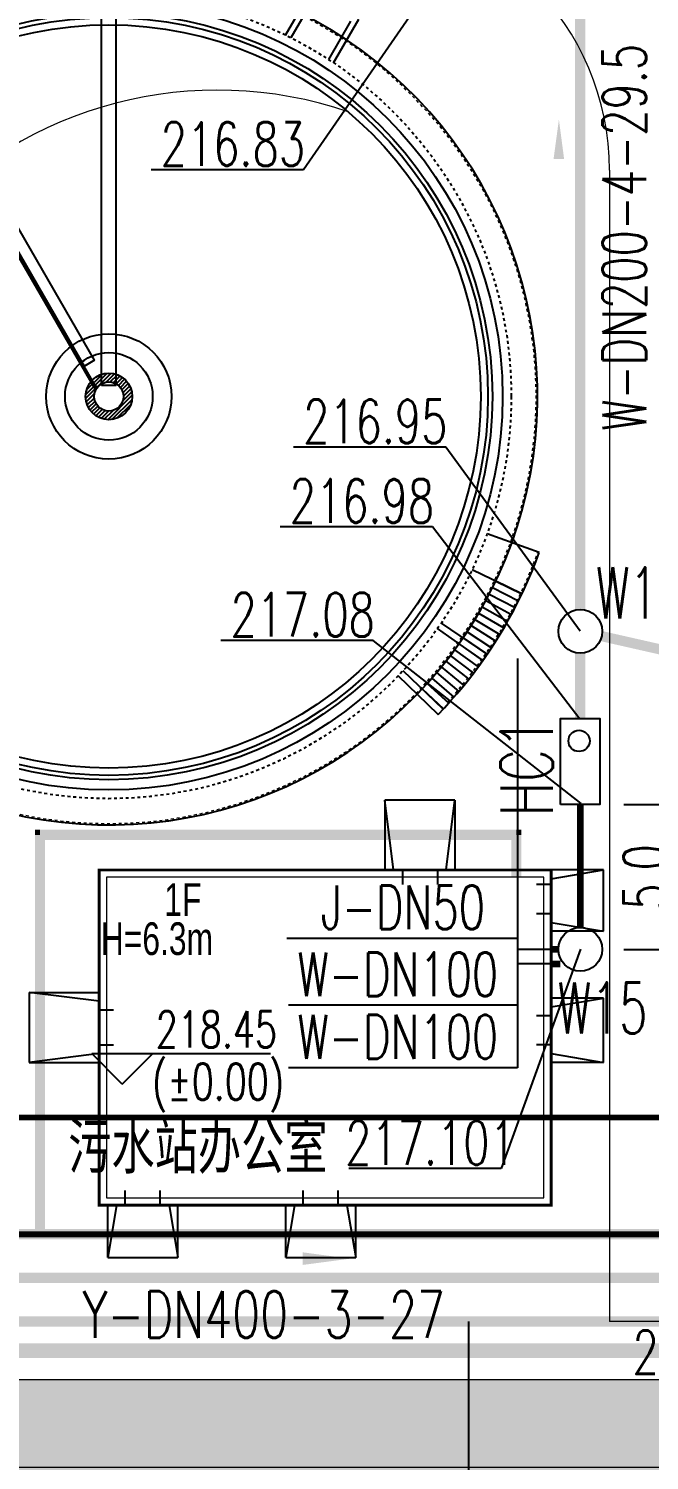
# Model space of a CAD drawing. Header units: metres. Extents: x 497246 to 997717, y 2998582 to 5998198.
# Drawn here: x 497618.5 to 497639.78, y 2998905.07 to 2998954.19 of the extents above; entities that cross this region are included whole.
import ezdxf
from ezdxf.enums import TextEntityAlignment as Align

# ---------------------------------------------------------------- set-up
doc = ezdxf.new("R2010")
doc.units = ezdxf.units.M
doc.header["$LTSCALE"] = 1000
for name, pattern in [('ACAD_ISO05W100', [34, 24, -3, 0.5, -3, 0.5, -3]), ('CENTER2', [1.125, 0.75, -0.125, 0.125, -0.125]), ('CONTINOUS', [0]), ('DASH', [0.35, 0.25, -0.1]), ('DASHED', [19.05, 12.7, -6.35]), ('DOTE', [2.42, 2, -0.2, 0.02, -0.2]), ('HIDDEN', [0.375, 0.25, -0.125]), ('L2', [5, 3, -2]), ('PHANTOM2', [31.75, 15.875, -3.175, 3.175, -3.175, 3.175, -3.175]), ('虚线', [2, 1, -1])]:
    doc.linetypes.add(name, pattern=pattern)
doc.layers.get('0').update_dxf_attribs({"linetype": 'CONTINUOUS'})
doc.layers.get('Defpoints').update_dxf_attribs({"linetype": 'CONTINUOUS'})
for name, color, linetype, lineweight in [('2', 6, '虚线', 18), ('A01设备', 5, 'CONTINUOUS', 25), ('中心线', 1, 'CENTER2', 15), ('细线', 7, 'CONTINUOUS', 18), ('道路', 4, 'CONTINUOUS', 15)]:
    doc.layers.add(name, color=color, linetype=linetype, lineweight=lineweight)
for name, color, linetype in [('BEAM', 4, 'DASHED'), ('P15', 8, 'CONTINUOUS'), ('PIPE-污水', 2, 'CONTINUOUS'), ('PIPE-消防', 1, 'CONTINUOUS'), ('PIPE-给水', 3, 'CONTINUOUS'), ('PIPE-雨水', 4, 'CONTINUOUS'), ('PUB_TEXT', 7, 'CONTINUOUS'), ('STAIR', 2, 'CONTINUOUS'), ('TEXT_污水', 7, 'CONTINUOUS'), ('TWT_DIM', 3, 'CONTINUOUS'), ('WELL_污水', 2, 'CONTINUOUS'), ('围墙', 6, 'FENCELINE2'), ('图例层', 7, 'CONTINUOUS'), ('建筑', 7, 'CONTINUOUS'), ('建筑门坡散水', 9, 'CONTINUOUS'), ('挡墙护坡', 5, 'CONTINUOUS'), ('文字', 255, 'CONTINUOUS'), ('新建建筑', 2, 'CONTINUOUS'), ('污水标注', 211, 'CONTINUOUS'), ('红线', 1, 'PHANTOM2')]:
    doc.layers.add(name, color=color, linetype=linetype)
doc.layers.add('建筑轴线', color=1, linetype='DOTE', lineweight=15, plot=False)
doc.styles.add('_TCH_DIM', font='SIMPLEX', dxfattribs={"bigfont": 'GBCBIG'})
doc.styles.add('_TCH_DIM_T3', font='SIMPLEX', dxfattribs={"width": 0.705882, "bigfont": 'GBCBIG'})
doc.styles.add('_TWT_WELL', font='SIMPLEX', dxfattribs={"width": 0.8, "height": 3.5, "bigfont": 'HZTXT'})
doc.styles.add('HZTXT', font='txt', dxfattribs={"width": 0.7, "bigfont": 'HZTXT'})
doc.styles.add('TG_LINETYPE', font='SIMPLEX', dxfattribs={"width": 0.8, "height": 3, "bigfont": 'HZTXT'})
doc.styles.add('亨利项目总图布置_2022_8_8_t3--03$0$亨利项目总图布置_2022_8_8_t3--02$0$CEC', font='ARIALN.TTF')
doc.linetypes.add('FENCELINE2', pattern='A,6.35,-2.54,[132,ltypeshp.shx,S=2.54,R=0,X=-2.54,Y=0],-2.54,25.4', length=36.83)
doc.linetypes.add('TG_J', pattern='A,2,-0.3,["J",TG_LINETYPE,S=0.1,R=0,X=-0.23,Y=-0.15],0', length=2.3)
doc.linetypes.add('TG_QS', pattern='A,3,-0.6,["QS",TG_LINETYPE,S=0.1,R=0,X=-0.52,Y=-0.15],0', length=3.6)
doc.linetypes.add('TG_W', pattern='A,2,-0.3,["W",TG_LINETYPE,S=0.1,R=0,X=-0.23,Y=-0.15],0', length=2.3)
doc.linetypes.add('TG_X', pattern='A,3,-0.3,["X",TG_LINETYPE,S=0.1,R=0,X=-0.23,Y=-0.15],0', length=3.3)
doc.linetypes.add('TG_Y', pattern='A,2,-0.3,["Y",TG_LINETYPE,S=0.1,R=0,X=-0.23,Y=-0.15],0', length=2.3)
doc.dimstyles.new('_TWT_ARCH&&1', dxfattribs={"dimtxt": 1.4875, "dimasz": 0.5, "dimexe": 1.25, "dimexo": 1.5, "dimgap": 0.63125, "dimtad": 1, "dimdec": 1, "dimzin": 0, "dimdsep": 46, "dimtxsty": '_TCH_DIM_T3', "dimblk": 'ARCHTICK', "dimcen": 0.09, "dimclrt": 7, "dimazin": 2, "dimtfac": 1, "dimtdec": 1, "dimtix": 1, "dimtmove": 2, "dimatfit": 3, "dimfxl": 1, "dimtolj": 1, "dimtzin": 0, "dimarcsym": 0})

# ---------------------------------------------------------------- blocks, each defined once
blk = doc.blocks.new('45YFBNCETWHJ5')
at = {"linetype": 'CONTINOUS'}
h = blk.add_hatch(dxfattribs=at)
h.set_pattern_fill('ANSI31', color=4, scale=30)
h.set_pattern_definition([(45, (-131135.35, 2342580.08), (-67.351921, 67.351921), [])])
h.paths.add_polyline_path([(995929, 210478, 1), (997529, 210478, 1)])
h.paths.add_polyline_path([(997229, 210478, -1), (996229, 210478, -1)], flags=16)
for p, q in [((1002790, 222876), (1003656, 224376)), ((1003730, 224103), (1002969, 222786)), ((1004268, 222037), (1005029, 223353)), ((1004436, 221926), (1005302, 223426)), ((1010895, 203711), (1009948, 204164))]:
    blk.add_line(p, q, dxfattribs=at)
for radius in [13500, 13150, 13000]:
    blk.add_circle((996729, 210478), radius, dxfattribs=at)
at = {"color": 3, "linetype": 'CONTINOUS'}
blk.add_circle((996729, 210478), 12750, dxfattribs=at)
for radius, start, end in [(14700, 180, 125.2813), (15700, 320.1625, 340.0478)]:
    blk.add_arc((996729, 210478), radius, start, end)
at = {"layer": '2', "ltscale": 0.06}
for radius, start, end in [(14650, 179.8045, 125.3434), (15650, 317.9257, 340.0478)]:
    blk.add_arc((996729, 210478), radius, start, end, dxfattribs=at)
at = {"layer": 'A01设备', "color": 7}
for radius in [2150, 1502, 800, 500]:
    blk.add_circle((996729, 210478), radius, dxfattribs=at)
at = {"layer": 'BEAM', "linetype": 'L2'}
for p, q in [((1011486, 205121), (1009700, 205769)), ((1010895, 203711), (1009181, 204530)), ((1009548, 201414), (1007997, 202511)), ((1009700, 201633), (1008130, 202703)), ((1008192, 199748), (1006826, 201068)), ((1008018, 199568), (1006652, 200888))]:
    blk.add_line(p, q, dxfattribs=at)
at = {"layer": 'P15', "color": 3}
for p, q in [((996479, 210861), (996479, 226359)), ((996979, 210861), (996979, 226359)), ((996242, 211721), (989087, 224114)), ((996206, 210835), (988654, 223864)), ((996249, 210860), (988697, 223889)), ((995896, 211521), (988740, 223914)), ((996242, 211721), (995896, 211521)), ((996479, 210861), (996979, 210861))]:
    blk.add_line(p, q, dxfattribs=at)
blk.add_lwpolyline([(996285, 210838), (996285, 210838, -1.001688), (996207, 210793, -0.997061)], format="xyb", close=True, dxfattribs=at)
blk.add_lwpolyline([(996268, 210828), (996268, 210828, -1.001688), (996225, 210803, -0.996633), (996268, 210828, -1.994026)], format="xyb", dxfattribs=at)
at = {"layer": 'P15', "linetype": 'HIDDEN', "ltscale": 0.2}
blk.add_circle((996729, 210478), 13800, dxfattribs=at)
at = {"layer": 'STAIR', "color": 2, "linetype": 'CONTINOUS'}
for p, q in [((1009883, 203918), (1010778, 203471)), ((1009993, 204142), (1010895, 203711)), ((1009653, 203475), (1010532, 202998)), ((1009770, 203695), (1010657, 203234)), ((1009408, 203040), (1010270, 202534)), ((1009532, 203256), (1010403, 202765)), ((1009013, 202404), (1009848, 201855)), ((1009148, 202614), (1009993, 202079)), ((1009280, 202826), (1010134, 202305)), ((1008731, 201991), (1009548, 201414)), ((1008874, 202196), (1009700, 201633)), ((1008283, 201391), (1009069, 200773)), ((1008436, 201589), (1009233, 200984)), ((1008585, 201789), (1009392, 201198)), ((1007968, 201004), (1008733, 200359)), ((1008127, 201196), (1008903, 200565)), ((1007471, 200444), (1008202, 199761)), ((1007640, 200628), (1008382, 199958)), ((1007806, 200815), (1008559, 200157)), ((1007299, 200263), (1008018, 199568))]:
    blk.add_line(p, q, dxfattribs=at)
for radius in [14690, 15690]:
    blk.add_arc((996737, 210473), radius, 315.9699, 334.4699, dxfattribs=at)
at = {"layer": '中心线', "ltscale": 0.02}
blk.add_line((996246, 210815), (988676, 223877), dxfattribs=at)
blk = doc.blocks.new('_ArchTick')
at = {"color": 0, "linetype": 'ByBlock', "const_width": 0.4}
blk.add_lwpolyline([(-0.5, -0.5), (0.5, 0.5)], dxfattribs=at)
blk = doc.blocks.new('*D519')
at = {"layer": 'Defpoints', "color": 0, "transparency": 16777216}
for p in [(497637.415, 2998927.573), (497641.015, 2998927.573), (497637.415, 2998922.603)]:
    blk.add_point(p, dxfattribs=at)
at = {"layer": 'TWT_DIM', "color": 0, "lineweight": -2, "transparency": 16777216}
for p, q in [((497638.915, 2998927.573), (497642.265, 2998927.573)), ((497641.015, 2998922.603), (497641.015, 2998927.573)), ((497638.915, 2998922.603), (497642.265, 2998922.603))]:
    blk.add_line(p, q, dxfattribs=at)
at = {"layer": 'TWT_DIM', "color": 0, "lineweight": -2, "transparency": 16777216, "xscale": 0.5, "yscale": 0.5, "zscale": 0.5}
for p, rotation in [((497641.015, 2998927.573), 90), ((497641.015, 2998922.603), 270)]:
    blk.add_blockref('_ArchTick', p, dxfattribs=dict(at, rotation=rotation))
at = {"layer": 'TWT_DIM', "color": 7, "transparency": 16777216, "insert": (497639.64, 2998925.088), "char_height": 1.4875, "attachment_point": 5, "rotation": 90, "style": '_TCH_DIM_T3'}
blk.add_mtext('\\A1;5.0', dxfattribs=at)
blk = doc.blocks.new('$TwtSys$00000187')
blk.add_circle((0, 0), 0.5)

msp = doc.modelspace()

# ---------------------------------------------------------------- hatches: boundary and pattern name
at = {"layer": 'PIPE-给水', "linetype": 'TG_J'}
for points in [[(497618.892, 2998926.529), (497618.892, 2998926.704), (497618.717, 2998926.704)], [(497618.892, 2998926.529), (497618.717, 2998926.529), (497618.717, 2998926.704)], [(497635.225, 2998926.529), (497635.4, 2998926.529), (497635.4, 2998926.704)], [(497635.225, 2998926.529), (497635.225, 2998926.704), (497635.4, 2998926.704)]]:
    msp.add_hatch(color=80, dxfattribs=at).paths.add_polyline_path(points)
at = {"layer": '挡墙护坡', "linetype": 'Continuous'}
h = msp.add_hatch(dxfattribs=at)
h.set_pattern_fill('ANSI33', color=256, style=0)
h.set_pattern_definition([(45, (-861.717, 0), (-2.2450640303, 2.2450640303), []), (45, (-859.472, 0), (-2.2450640303, 2.2450640303), [1.5875, -0.79375])])
edge = h.paths.add_edge_path()
edge.add_line((497928.516, 2998901.333), (497928.516, 2998904.333))
edge.add_line((497928.516, 2998904.333), (497677.906, 2998904.333))
edge.add_line((497677.906, 2998904.333), (497652.906, 2998907.833))
edge.add_line((497652.906, 2998907.833), (497585.758, 2998907.833))
edge.add_line((497585.758, 2998907.833), (497584.114, 2998907.908))
edge.add_line((497584.114, 2998907.908), (497583.086, 2998908.033))
edge.add_arc((497585.689, 2998924.833), 17, 179.9914, 261.1919, ccw=False)
edge.add_line((497568.689, 2998924.835), (497568.608, 2998970.517))
edge.add_line((497568.608, 2998970.517), (497565.063, 2998995.51))
edge.add_line((497565.063, 2998995.51), (497564.955, 2999056.413))
edge.add_line((497564.955, 2999056.413), (497561.955, 2999056.408))
edge.add_line((497561.955, 2999056.408), (497562.064, 2998995.296))
edge.add_line((497562.064, 2998995.296), (497565.608, 2998970.302))
edge.add_line((497565.608, 2998970.302), (497565.689, 2998924.833))
edge.add_arc((497585.689, 2998924.833), 20, 180.0001, 261.3369)
edge.add_line((497582.677, 2998905.061), (497583.864, 2998904.916))
edge.add_line((497583.864, 2998904.916), (497585.689, 2998904.833))
edge.add_line((497585.689, 2998904.833), (497652.697, 2998904.833))
edge.add_line((497652.697, 2998904.833), (497677.697, 2998901.333))
edge.add_line((497677.697, 2998901.333), (497928.516, 2998901.333))

# ---------------------------------------------------------------- linework, layer by layer
at = {"layer": 'PIPE-污水', "color": 0, "linetype": 'TG_W', "ltscale": 0.005}
for points, const_width in [([(497637.415, 2998934.266), (497637.415, 2998962.305)], 0.35), ([(497637.415, 2998930.523), (497637.415, 2998932.766)], 0.35), ([(497637.415, 2998923.353), (497637.415, 2998927.573)], 0.225), ([(497636.415, 2998922.603), (497636.665, 2998922.603)], 0.225), ([(497636.415, 2998922.103), (497636.735, 2998922.103)], 0.225)]:
    msp.add_lwpolyline(points, dxfattribs=dict(at, const_width=const_width))
at = {"layer": 'PIPE-污水', "color": 0, "linetype": 'TG_W', "ltscale": 0.0025, "const_width": 0.35}
msp.add_lwpolyline([(497648.489, 2998931.004), (497638.146, 2998933.35)], dxfattribs=at)
at = {"layer": 'PIPE-污水', "linetype": 'Continuous'}
msp.add_lwpolyline([(497636.74, 2998927.573), (497636.74, 2998930.523), (497638.09, 2998930.523), (497638.09, 2998927.573)], close=True, dxfattribs=at)
msp.add_circle((497637.375, 2998929.755), 0.364, dxfattribs=at)
at = {"layer": 'PIPE-消防', "color": 70, "linetype": 'TG_X', "ltscale": 700}
for p, q in [((497635.264, 2998932.582), (497635.264, 2998918.54)), ((497635.264, 2998922.98), (497627.357, 2998922.975)), ((497636.415, 2998922.603), (497635.264, 2998922.603)), ((497636.415, 2998922.103), (497635.264, 2998922.103)), ((497635.264, 2998920.688), (497627.413, 2998920.688)), ((497635.264, 2998918.54), (497627.413, 2998918.54))]:
    msp.add_line(p, q, dxfattribs=at)
at = {"layer": 'PIPE-消防', "color": 70, "linetype": 'ByBlock'}
msp.add_line((497633.581, 2998909.833), (497633.581, 2998896.16), dxfattribs=at)
at = {"layer": 'PIPE-给水', "color": 80, "linetype": 'TG_J', "ltscale": 0.004, "const_width": 0.35}
for points in [[(497635.225, 2998926.529), (497618.892, 2998926.529)], [(497618.892, 2998926.529), (497618.892, 2998912.833)], [(497635.225, 2998925.076), (497635.225, 2998926.529)], [(497602.482, 2998912.833), (497618.892, 2998912.833)], [(497618.892, 2998912.833), (497686.915, 2998912.833)], [(497587.812, 2998909.833), (497653.046, 2998909.833)]]:
    msp.add_lwpolyline(points, dxfattribs=at)
at = {"layer": 'PIPE-给水', "color": 113, "linetype": 'TG_QS', "ltscale": 0.0025, "const_width": 0.35}
msp.add_lwpolyline([(497561.92, 2998906.495), (497655.247, 2998906.495)], dxfattribs=at)
at = {"layer": 'PIPE-雨水', "color": 70, "linetype": 'ByBlock'}
msp.add_lwpolyline([(497625.038, 2998911.997, 0, 0, 0), (497629.521, 2998911.991, 0, 0.432, 0), (497627.901, 2998911.993, 0, 0, 0)], format="xyseb", dxfattribs=at)
at = {"layer": 'PIPE-雨水', "color": 0, "linetype": 'TG_Y', "ltscale": 0.005, "const_width": 0.35}
msp.add_lwpolyline([(497614.968, 2998911.333), (497640.501, 2998911.333)], dxfattribs=at)
at = {"layer": '围墙', "ltscale": 0.3, "const_width": 0.5, "flags": 128}
msp.add_lwpolyline([(497929.516, 2998905.333), (497677.976, 2998905.333), (497652.976, 2998908.833), (497585.781, 2998908.833), (497584.198, 2998908.905), (497583.224, 2998909.024, -0.369647), (497569.689, 2998924.836), (497569.608, 2998970.588), (497566.063, 2998995.582), (497565.953, 2999057.415)], format="xyb", dxfattribs=at)
at = {"layer": '图例层', "color": 11, "linetype": 'DASH', "ltscale": 20, "const_width": 0.2, "flags": 128}
msp.add_lwpolyline([(497987.67, 2998913.333), (497678.533, 2998913.333), (497653.533, 2998916.833), (497587.065, 2998916.833)], dxfattribs=at)
at = {"layer": '图例层', "color": 1, "linetype": 'DASHED', "ltscale": 0.5, "const_width": 0.2}
msp.add_lwpolyline([(497990.959, 2998909.326), (497678.255, 2998909.326), (497653.255, 2998912.826), (497586.547, 2998912.826)], dxfattribs=at)
at = {"layer": '建筑', "linetype": 'Continuous', "const_width": 0.1}
msp.add_lwpolyline([(497620.915, 2998913.826), (497636.415, 2998913.826), (497636.415, 2998925.326), (497620.915, 2998925.326)], close=True, dxfattribs=at)
at = {"layer": '建筑轴线', "ltscale": 3}
msp.add_lwpolyline([(497621.165, 2998914.076), (497636.165, 2998914.076), (497636.165, 2998925.076), (497621.165, 2998925.076)], close=True, dxfattribs=at)
at = {"layer": '建筑轴线', "ltscale": 0.003}
msp.add_lwpolyline([(497621.165, 2998914.076), (497636.165, 2998914.076), (497636.165, 2998925.076), (497621.165, 2998925.076)], close=True, dxfattribs=at)
at = {"layer": '建筑门坡散水', "linetype": 'Continuous'}
for p, q in [((497633.115, 2998927.726), (497630.715, 2998927.726)), ((497630.715, 2998927.726), (497630.715, 2998925.326)), ((497631.015, 2998925.326), (497630.715, 2998927.726)), ((497632.815, 2998925.326), (497633.115, 2998927.726)), ((497633.115, 2998927.726), (497633.115, 2998925.326)), ((497631.315, 2998925.326), (497631.315, 2998924.826)), ((497632.515, 2998925.326), (497632.515, 2998924.826)), ((497638.215, 2998925.326), (497636.415, 2998925.326)), ((497636.415, 2998925.026), (497638.215, 2998925.326)), ((497638.215, 2998923.226), (497638.215, 2998925.326)), ((497636.415, 2998924.826), (497635.915, 2998924.826)), ((497636.415, 2998923.826), (497635.915, 2998923.826)), ((497636.415, 2998923.526), (497638.215, 2998923.226)), ((497638.215, 2998923.226), (497636.415, 2998923.226)), ((497618.515, 2998921.126), (497618.515, 2998918.726)), ((497618.515, 2998921.126), (497620.915, 2998921.126)), ((497620.915, 2998920.826), (497618.515, 2998921.126)), ((497638.215, 2998920.926), (497636.415, 2998920.926)), ((497636.415, 2998920.626), (497638.215, 2998920.926)), ((497638.215, 2998918.726), (497638.215, 2998920.926)), ((497620.915, 2998920.526), (497621.415, 2998920.526)), ((497636.415, 2998920.326), (497635.915, 2998920.326)), ((497620.915, 2998919.026), (497618.515, 2998918.726)), ((497620.915, 2998919.326), (497621.415, 2998919.326)), ((497636.415, 2998919.326), (497635.915, 2998919.326)), ((497636.415, 2998919.026), (497638.215, 2998918.726)), ((497618.515, 2998918.726), (497620.915, 2998918.726)), ((497638.215, 2998918.726), (497636.415, 2998918.726)), ((497621.815, 2998913.826), (497621.815, 2998914.326)), ((497623.015, 2998913.826), (497623.015, 2998914.326)), ((497627.915, 2998913.826), (497627.915, 2998914.326)), ((497629.115, 2998913.826), (497629.115, 2998914.326)), ((497621.215, 2998912.026), (497621.215, 2998913.826)), ((497621.515, 2998913.826), (497621.215, 2998912.026)), ((497623.315, 2998913.826), (497623.615, 2998912.026)), ((497623.615, 2998912.026), (497623.615, 2998913.826)), ((497627.315, 2998912.026), (497627.315, 2998913.826)), ((497627.615, 2998913.826), (497627.315, 2998912.026)), ((497629.415, 2998913.826), (497629.715, 2998912.026)), ((497629.715, 2998912.026), (497629.715, 2998913.826)), ((497621.215, 2998912.026), (497623.615, 2998912.026)), ((497627.315, 2998912.026), (497629.715, 2998912.026))]:
    msp.add_line(p, q, dxfattribs=at)
at = {"layer": '挡墙护坡', "lineweight": 0, "ltscale": 0.2}
msp.add_lwpolyline([(497928.516, 2998901.333), (497928.516, 2998904.333), (497677.906, 2998904.333), (497652.906, 2998907.833), (497585.758, 2998907.833), (497584.114, 2998907.908), (497583.086, 2998908.033, -0.369914), (497568.689, 2998924.835), (497568.608, 2998970.517), (497565.063, 2998995.51), (497564.955, 2999056.413), (497561.955, 2999056.408), (497562.064, 2998995.296), (497565.608, 2998970.302), (497565.689, 2998924.833, 0.37059), (497582.677, 2998905.061), (497583.864, 2998904.916), (497585.689, 2998904.833), (497652.697, 2998904.833), (497677.697, 2998901.333)], format="xyb", close=True, dxfattribs=at)
at = {"layer": '文字', "color": 0}
for p, q in [((497621.712, 2998917.983), (497620.662, 2998919.033)), ((497620.662, 2998919.033), (497626.792, 2998919.033)), ((497621.712, 2998917.983), (497622.762, 2998919.033))]:
    msp.add_line(p, q, dxfattribs=at)
at = {"layer": '新建建筑', "linetype": 'Continuous', "const_width": 0.1}
msp.add_lwpolyline([(497620.915, 2998913.826), (497636.415, 2998913.826), (497636.415, 2998925.326), (497620.915, 2998925.326)], close=True, dxfattribs=at)
at = {"layer": '污水标注', "color": 201, "linetype": 'Continuous', "ltscale": 500}
for p, q in [((497637.415, 2998963.055), (497627.922, 2998949.346)), ((497627.922, 2998949.346), (497622.698, 2998949.346)), ((497632.806, 2998939.829), (497627.581, 2998939.829)), ((497637.415, 2998933.516), (497632.806, 2998939.829)), ((497632.345, 2998937.1), (497627.12, 2998937.1)), ((497637.405, 2998930.495), (497632.345, 2998937.1)), ((497630.317, 2998933.197), (497625.092, 2998933.197)), ((497637.448, 2998927.604), (497630.317, 2998933.197)), ((497637.426, 2998922.612), (497634.699, 2998915.08)), ((497634.699, 2998915.08), (497629.474, 2998915.08))]:
    msp.add_line(p, q, dxfattribs=at)
msp.add_lwpolyline([(497636.678, 2998947.338, 0, 0, 0), (497636.683, 2998951.074, 0, 0.36, 0), (497636.681, 2998949.724, 0, 0, 0)], format="xyseb", dxfattribs=at)
at = {"layer": '红线', "color": 1, "linetype": 'ACAD_ISO05W100', "flags": 128}
for const_width in [1, 1, 1, 1, 0.7, 0.7, 0.7, 0.7]:
    msp.add_lwpolyline([(497971.728, 2999254.333), (497978.431, 2999158.941), (497984.025, 2999129.26), (497991.442, 2999023.723), (497990.053, 2998993.552), (497996.533, 2998901.333), (497677.697, 2998901.333), (497652.697, 2998904.833), (497585.689, 2998904.833), (497583.864, 2998904.916), (497582.677, 2998905.061, -0.37059), (497565.689, 2998924.833), (497565.608, 2998970.302), (497562.064, 2998995.296), (497561.765, 2999162.668, 0.017235), (497559.218, 2999232.918), (497559.168, 2999234.333, -0.414214), (497579.168, 2999254.333), (497971.728, 2999254.333)], format="xyb", close=True, dxfattribs=dict(at, const_width=const_width))
at = {"layer": '细线', "color": 253}
msp.add_arc((497624.983, 2998938.237), 13.844, 71.1275, 205.1344, dxfattribs=at)
at = {"layer": '道路', "linetype": 'ByBlock', "lineweight": 0, "ltscale": 0.2}
msp.add_line((497638.415, 2998949.333), (497638.415, 2998909.833), dxfattribs=at)
at = {"layer": '道路', "ltscale": 20}
msp.add_line((497652.628, 2998909.833), (497638.415, 2998909.833), dxfattribs=at)
msp.add_line((497652.628, 2998909.833), (497638.415, 2998909.833), dxfattribs=at)
at = {"layer": '道路', "linetype": 'ByBlock', "lineweight": 0, "ltscale": 0.2}
msp.add_arc((497629.415, 2998949.333), 9, 0, 90, dxfattribs=at)

# ---------------------------------------------------------------- block references
at = {"layer": 'Defpoints', "color": 6, "xscale": 0.001, "yscale": 0.001, "zscale": 0.001}
msp.add_blockref('45YFBNCETWHJ5', (496624.522, 2998731.095), dxfattribs=at)
at = {"layer": 'WELL_污水', "xscale": 1.5, "yscale": 1.5, "zscale": 1.5}
for p in [(497637.415, 2998933.516), (497637.415, 2998922.603)]:
    msp.add_blockref('$TwtSys$00000187', p, dxfattribs=at)

# ---------------------------------------------------------------- texts
at = {"layer": 'PIPE-污水', "linetype": 'TG_W', "style": 'HZTXT', "width": 0.7}
msp.add_text('HC1', height=1.8, rotation=90, dxfattribs=at).set_placement((497635.578, 2998928.858, 16.705), align=Align.MIDDLE)
at = {"layer": 'PIPE-污水', "color": 2, "linetype": 'TG_W', "ltscale": 500, "style": 'HZTXT', "width": 0.7}
for p in [(497631.16, 2998921.75), (497631.16, 2998919.602)]:
    msp.add_text('W-DN100', height=1.5, dxfattribs=at).set_placement(p, align=Align.MIDDLE)
at = {"layer": 'PIPE-给水', "color": 3, "linetype": 'ByBlock', "style": 'HZTXT', "width": 0.7}
msp.add_text('J-DN50', height=1.5, dxfattribs=at).set_placement((497631.335, 2998924.042), align=Align.MIDDLE)
at = {"layer": 'PIPE-雨水', "color": 70, "style": 'HZTXT', "width": 0.7}
msp.add_text('Y-DN400-3-27', height=1.6, dxfattribs=at).set_placement((497626.56, 2998910.074, 20.881), align=Align.MIDDLE)
at = {"layer": 'PUB_TEXT', "color": 0, "style": '_TCH_DIM', "width": 0.705882}
msp.add_text('218.10', height=1.4875, dxfattribs=at).set_placement((497639.204, 2998908.038))
at = {"layer": 'TEXT_污水', "style": '_TWT_WELL', "width": 0.64}
for s, p in [('W16', (497637.959, 2998933.96)), ('W15', (497636.641, 2998919.717))]:
    msp.add_text(s, height=1.75, dxfattribs=at).set_placement(p)
at = {"layer": '文字', "color": 7, "style": '亨利项目总图布置_2022_8_8_t3--03$0$亨利项目总图布置_2022_8_8_t3--02$0$CEC'}
for s, height, width, p in [('1F', 1.12, 0.85, (497623.153, 2998923.753)), ('H=6.3m', 1.12, 0.85, (497620.975, 2998922.411)), ('污水站办公室', 1.5523, 0.7, (497619.856, 2998915.081))]:
    msp.add_text(s, height=height, dxfattribs=dict(at, width=width)).set_placement(p)
at = {"layer": '文字', "color": 0, "style": '_TCH_DIM', "width": 0.705882}
for s, p in [('218.45', (497622.86, 2998919.233)), ('(%%P0.00)', (497622.731, 2998917.436))]:
    msp.add_text(s, height=1.2495, dxfattribs=at).set_placement(p)
at = {"layer": '污水标注', "color": 201, "linetype": 'Continuous', "ltscale": 500, "style": 'HZTXT', "width": 0.7}
msp.add_text('W-DN200-4-29.5', height=1.5, rotation=90, dxfattribs=at).set_placement((497638.925, 2998947.028, 20.881), align=Align.MIDDLE)
for s, p in [('216.83', (497625.503, 2998950.231, 20.881)), ('216.95', (497630.387, 2998940.714, 20.881)), ('216.98', (497629.926, 2998937.985, 20.881)), ('217.08', (497627.898, 2998934.082, 20.881)), ('217.101', (497632.28, 2998915.965, 20.881))]:
    msp.add_text(s, height=1.5, dxfattribs=at).set_placement(p, align=Align.MIDDLE)

# ---------------------------------------------------------------- dimensions: what is measured, and where the dimension line sits
at = {"layer": 'TWT_DIM', "color": 0}
dim = msp.add_aligned_dim(p1=(497637.415, 2998922.603), p2=(497637.415, 2998927.573), distance=-3.6, dimstyle='_TWT_ARCH&&1', dxfattribs=at)
dim.commit()
dim.dimension.update_dxf_attribs({"geometry": '*D519', "text_midpoint": (497639.64, 2998925.088)})

doc.saveas('drawing.dxf')
